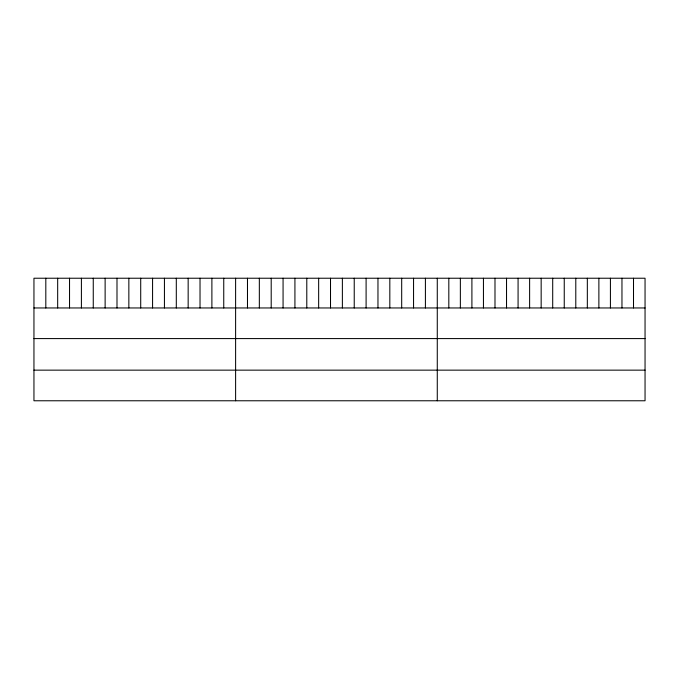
<?xml version="1.0" encoding="UTF-8"?>
<svg xmlns="http://www.w3.org/2000/svg" width="679" height="679" viewBox="0 0 679 679"><rect width="100%" height="100%" fill="white"/><g stroke="black" fill="none" stroke-linecap="round" stroke-linejoin="round"><path stroke-width="1.02" d="M645.05 307.96L645.05 400.771L33.95 400.771L33.95 278.229L645.05 278.229L645.05 307.96L33.95 307.96M33.95 338.583L645.05 338.583M33.95 370.148L645.05 370.148M633.507 278.229L633.507 307.96M621.964 278.229L621.964 307.96M610.421 278.229L610.421 307.96M598.878 278.229L598.878 307.96M587.335 278.229L587.335 307.96M575.792 278.229L575.792 307.96M564.249 278.229L564.249 307.96M552.706 278.229L552.706 307.96M541.163 278.229L541.163 307.96M529.62 278.229L529.62 307.96M518.077 278.229L518.077 307.96M506.534 278.229L506.534 307.96M494.991 278.229L494.991 307.96M483.448 278.229L483.448 307.96M471.905 278.229L471.905 307.96M460.362 278.229L460.362 307.96M448.819 278.229L448.819 307.96M437.276 278.229L437.276 400.771M425.41 278.229L425.41 307.96M413.553 278.229L413.553 307.96M401.688 278.229L401.688 307.96M389.822 278.229L389.822 307.96M377.965 278.229L377.965 307.96M366.1 278.229L366.1 307.96M354.234 278.229L354.234 307.96M342.377 278.229L342.377 307.96M330.512 278.229L330.512 307.96M318.655 278.229L318.655 307.96M306.789 278.229L306.789 307.96M294.924 278.229L294.924 307.96M283.067 278.229L283.067 307.96M271.201 278.229L271.201 307.96M259.336 278.229L259.336 307.96M247.479 278.229L247.479 307.96M235.613 278.229L235.613 400.771M223.747 278.229L223.747 307.96M211.89 278.229L211.89 307.96M200.025 278.229L200.025 307.96M188.159 278.229L188.159 307.96M176.302 278.229L176.302 307.96M164.437 278.229L164.437 307.96M152.571 278.229L152.571 307.96M140.714 278.229L140.714 307.96M128.849 278.229L128.849 307.96M116.992 278.229L116.992 307.96M105.126 278.229L105.126 307.96M93.261 278.229L93.261 307.96M81.404 278.229L81.404 307.96M69.538 278.229L69.538 307.96M57.673 278.229L57.673 307.96M45.816 278.229L45.816 307.96"/></g></svg>
